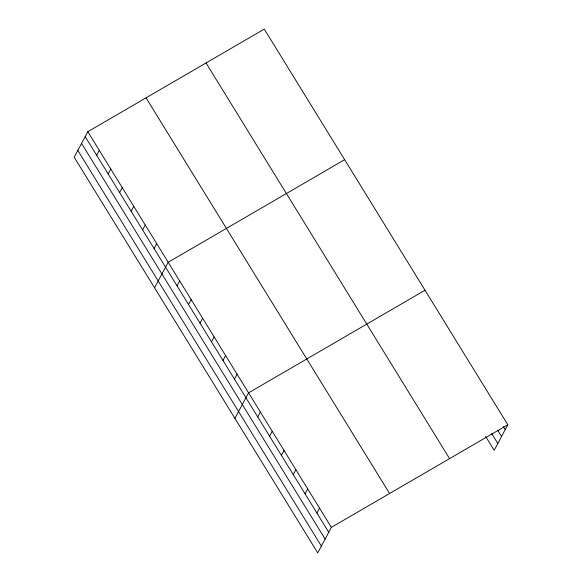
<?xml version="1.0" encoding="UTF-8"?>
<svg xmlns="http://www.w3.org/2000/svg" width="582" height="582" viewBox="0 0 582 582"><rect width="100%" height="100%" fill="white"/><g stroke="black" fill="none" stroke-linecap="round" stroke-linejoin="round"><path stroke-width="0.87" d="M87.817 131.699L74.183 157.235L317.736 552.9L331.369 527.365L507.817 424.765L264.264 29.1L87.817 131.699L331.369 527.365M96.677 155.256L99.296 150.352M108.157 173.909L110.776 169.006M119.637 192.562L122.256 187.659M131.125 211.215L133.744 206.312M142.605 229.868L145.224 224.965M154.085 248.521L156.704 243.618M154.55 287.799L168.183 262.271L344.639 159.672M177.052 285.827L179.671 280.924M188.532 304.481L191.151 299.577M200.012 323.134L202.631 318.23M211.492 341.787L214.118 336.883M222.979 360.44L225.598 355.529M234.459 379.093L237.078 374.182M234.924 418.371L248.558 392.835L425.013 290.243M257.768 416.967L260.387 412.056M269.597 436.18L272.223 431.277M281.426 455.4L284.052 450.49M293.263 474.621L295.882 469.71M305.092 493.834L307.711 488.931M316.921 513.055L319.54 508.151M507.817 424.765L494.183 450.301L485.672 436.464M503.306 426.599L505.198 429.676M497.777 430.331L501.568 436.485M491.666 433.503L497.821 443.499M206.035 62.958L449.588 458.623M146.046 97.841L389.598 493.507M85.19 136.603L328.75 532.275M81.56 143.412L325.112 539.077M77.813 150.425L321.373 546.091"/></g></svg>
